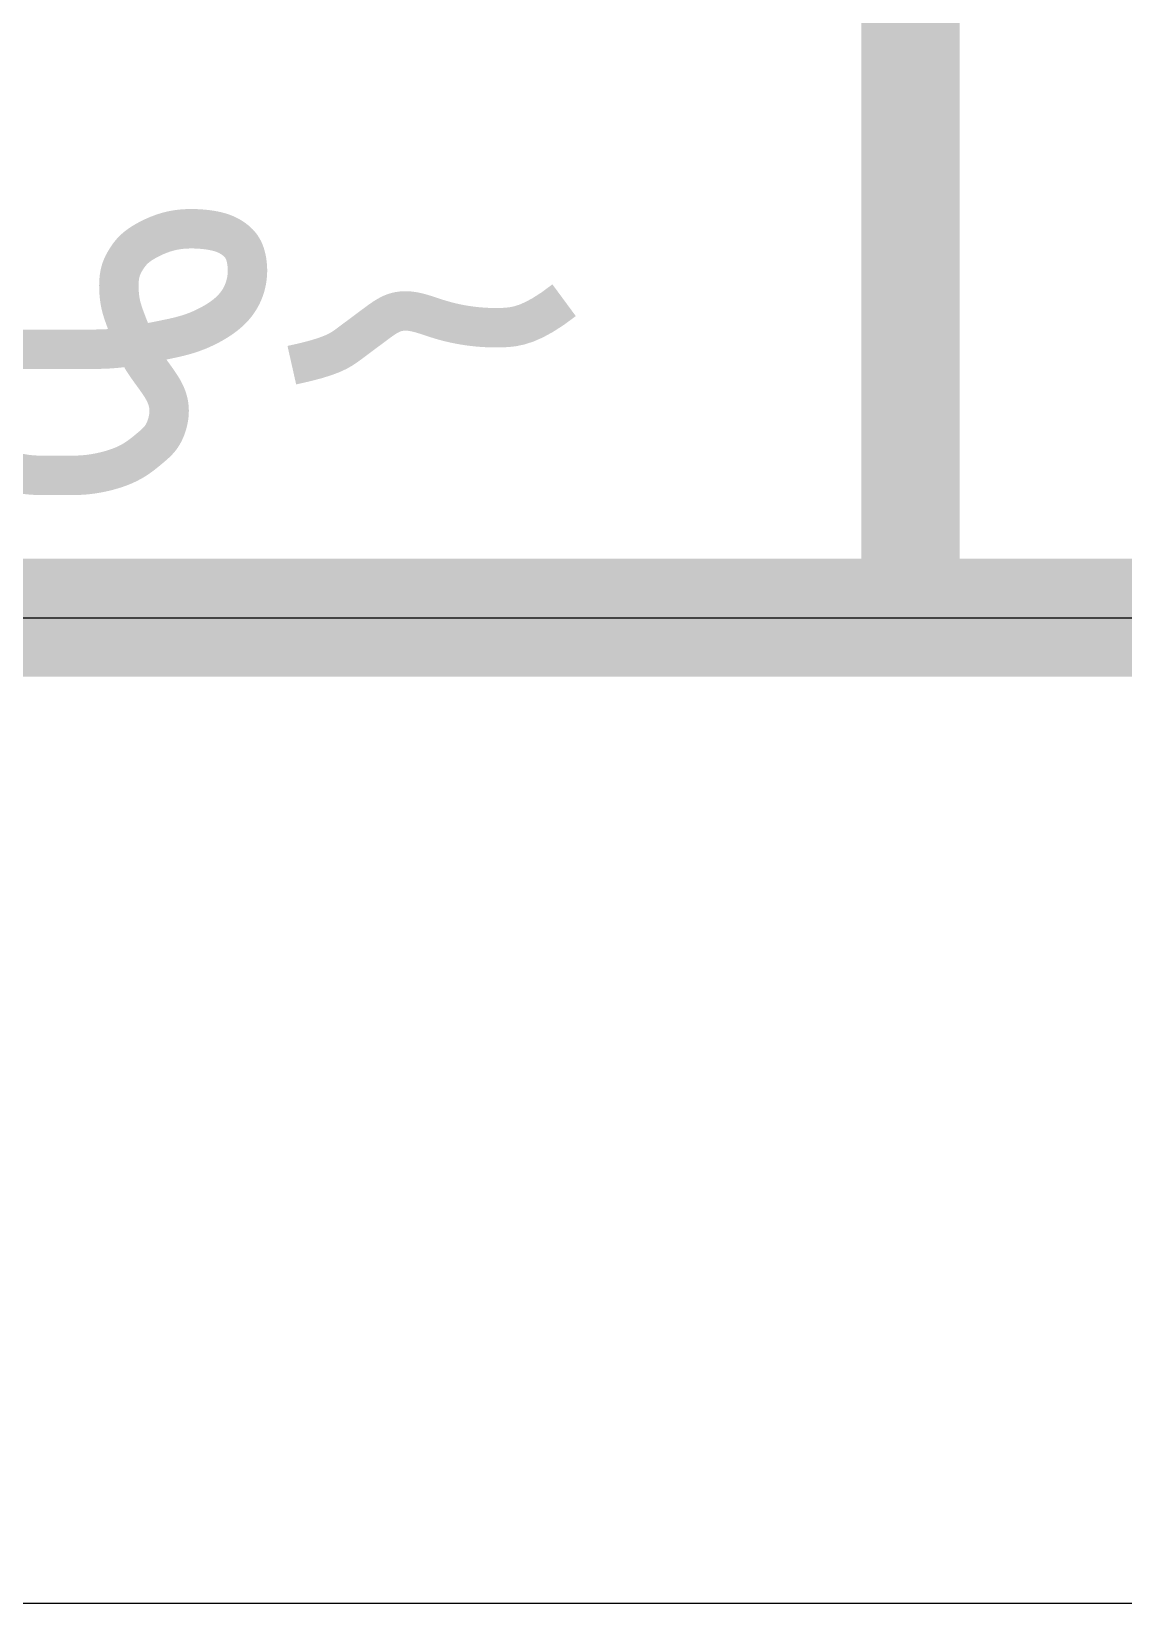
# Model space of a CAD drawing. Header units: millimetres. Extents: x 4241 to 6572, y 870 to 1291.
# Drawn here: x 4522.04 to 4527.58, y 880.9 to 888.88 of the extents above; entities that cross this region are included whole.
import ezdxf
from ezdxf.enums import TextEntityAlignment as Align

# ---------------------------------------------------------------- set-up
doc = ezdxf.new("R2010")
doc.units = ezdxf.units.MM
for name, color, linetype in [('00_штамп', 7, 'Continuous'), ('_Штамп_рамка', 7, 'Continuous'), ('Подписи сотрудников', 7, 'Continuous')]:
    doc.layers.add(name, color=color, linetype=linetype)
doc.layers.add('ДО-Оформление-Штамп', color=7, linetype='Continuous', lineweight=13)
doc.styles.add('Romans_2.5', font='romans.shx', dxfattribs={"width": 0.75, "height": 2.5})

# ---------------------------------------------------------------- blocks, each defined once
blk = doc.blocks.new('Подписи4')
at = {"layer": 'Подписи сотрудников', "color": 5, "lineweight": 30, "const_width": 0.2, "flags": 128}
for points in [[(10.45066923840682, 1.360911774475426), (10.49864738742076, 1.360911774475426), (10.54368217954948, 1.360911774475426), (10.58592400538078, 1.360911774475426), (10.62552325535694, 1.360911774475426), (10.66263031995663, 1.360911774475426), (10.69739558965853, 1.360911774475426), (10.72996945505042, 1.360911774475426), (10.76050230661099, 1.360911774548185), (10.78914453470975, 1.36091934059823), (10.81604652993451, 1.360972303239578), (10.84135868276394, 1.361116058772495), (10.86523138371308, 1.361396003861046), (10.8878150232606, 1.361857534951014), (10.90925999184878, 1.362546048560944), (10.92971668010182, 1.36350694120938), (10.94933547842561, 1.364785609196588), (10.96825317056687, 1.366412632426545), (10.98655211323535, 1.368359322671495), (11.00430105637247, 1.370582175016352), (11.02156874991965, 1.373037684400515), (11.03842394381832, 1.37568234583614), (11.05493538800988, 1.378472654408142), (11.07117183243577, 1.38136510512868), (11.08720202707377, 1.384316193009909), (11.10309615410119, 1.387291870644731), (11.11893012492988, 1.390295921094548), (11.13478128328029, 1.393341585001508), (11.15072697276378, 1.396442103007757), (11.16684453706443, 1.399610715755443), (11.1832113199755, 1.402860663959473), (11.19990466507193, 1.406205188116473), (11.2170019160742, 1.409657529014112), (11.23455964850041, 1.413243537402195), (11.25255136484088, 1.417039504533932), (11.27092979963822, 1.421134332061229), (11.28964768728952, 1.425616921344954), (11.30865776211908, 1.430576173891495), (11.32791275866953, 1.436100991134481), (11.34736541130155, 1.442280274725817), (11.36696845444862, 1.449202926026373), (11.38665528654133, 1.456929158460298), (11.40628196247167, 1.465404433122785), (11.42568520105601, 1.47454552309955), (11.44470172125625, 1.484269201549068), (11.46316824188875, 1.494492241484295), (11.4809214819154, 1.505131416063705), (11.49779816018895, 1.516103498300254), (11.51363499559852, 1.527325261279657), (11.52830451431259, 1.538730817058422), (11.54182247147151, 1.550323633430708), (11.55424042960408, 1.562124517088705), (11.56560995113, 1.574154274724606), (11.57598259850533, 1.58643371317612), (11.58540993414977, 1.59898363913544), (11.5939435206285, 1.611824859294757), (11.60163492028846, 1.624978180419021), (11.60852781801555, 1.638454005817948), (11.61463438830583, 1.652221125416872), (11.61995892801247, 1.66623792583141), (11.6245057339886, 1.68046279353166), (11.62827910312376, 1.69485411506048), (11.63128333234386, 1.709370276960726), (11.63352271842928, 1.723969665775257), (11.63500155830593, 1.738610668046931), (11.63572987802513, 1.753239375405428), (11.63574062021257, 1.767752700046003), (11.63507245669211, 1.782035259105214), (11.63376405943313, 1.795971669865139), (11.63185410011397, 1.809446549535096), (11.62938125074038, 1.822344515324403), (11.62638418299071, 1.834550184442378), (11.62290156876156, 1.845948174171099), (11.61896065931546, 1.856459167041066), (11.61454302308744, 1.866148107667868), (11.60961880809668, 1.875116005624477), (11.60415816218051, 1.883463870920423), (11.59813123324898, 1.891292713346957), (11.59150816921215, 1.89870354269533), (11.58425911805284, 1.905797368756794), (11.57635422757198, 1.912675201395359), (11.56775418515213, 1.919411693536858), (11.55838183592027, 1.925976070354409), (11.54815056443954, 1.93231120008295), (11.53697375523666, 1.93835995088466), (11.52476479291113, 1.944065191067239), (11.51143706206244, 1.949369788865624), (11.49690394710819, 1.954216612514756), (11.48107883272064, 1.958548530249573), (11.46393548572564, 1.962316735528475), (11.44568920156348, 1.965505723213028), (11.42661565808271, 1.968108313242737), (11.40699053305912, 1.970117325775391), (11.38708950423211, 1.971525580896014), (11.36718824941386, 1.972325898471354), (11.34756244638015, 1.972511098731957), (11.32848777290678, 1.972074001617329), (11.31017530299619, 1.971008497360344), (11.29257769577566, 1.969312756712498), (11.27558300656278, 1.966986020282093), (11.25907929067512, 1.964027528968472), (11.24295460350299, 1.960436523525459), (11.22709700036398, 1.956212244634116), (11.21139453657565, 1.951353933193786), (11.19573526752833, 1.945860830031052), (11.18005311952334, 1.939746488654237), (11.16446550261503, 1.933081714826585), (11.14913569802343, 1.925951626774804), (11.13422698682302, 1.918441343016639), (11.11990265008831, 1.910635981997075), (11.10632596896653, 1.902620662161098), (11.09366022464133, 1.894480502026454), (11.08206869807805, 1.886300619819849), (11.0716645403129, 1.878147849504785), (11.06236038157408, 1.870015885881912), (11.05401872205152, 1.861880139270397), (11.04650206186238, 1.853716019843887), (11.03967290101468, 1.845498937776028), (11.03339373973472, 1.837204303313229), (11.0275270780669, 1.828807526847413), (11.02193541620113, 1.82028401840671), (11.01651491301641, 1.811599252117048), (11.0112963628028, 1.802678957476928), (11.0063442185758, 1.793438927573334), (11.00172293349647, 1.783794955857047), (10.99749696054391, 1.773662835415053), (10.99373075277003, 1.762958359625372), (10.99048876333586, 1.751597321574991), (10.98783544532967, 1.73949551471469), (10.98581663193659, 1.726616673416174), (10.98440367738408, 1.713116297190027), (10.98354931614199, 1.699197826613272), (10.9832062826074, 1.685064702553973), (10.98332731110463, 1.670920365589154), (10.98386513617629, 1.656968256586879), (10.98477249218308, 1.643411816051412), (10.98600211355847, 1.630454484705297), (10.98751304910297, 1.618246555383848), (10.98928960541275, 1.606725728936908), (10.99132240352378, 1.595776558399848), (10.99360206439928, 1.58528359680804), (10.99611920911161, 1.575131396978577), (10.99886445862398, 1.565204511874072), (11.001828433936, 1.555387494675415), (11.00500175612001, 1.545564898126941), (11.00837023458485, 1.535648647125527), (11.01190043241263, 1.525660153140961), (11.01555410127662, 1.515648199722818), (11.01929299277731, 1.505661570202392), (11.02307885840605, 1.495749047910977), (11.0268734498361, 1.485959416325386), (11.03063851863158, 1.476341458849674), (11.03433581635659, 1.466943958815136), (11.0379371257925, 1.457798283457123), (11.04145435422583, 1.448866135336175), (11.04490944005124, 1.44009180077137), (11.04832432180888, 1.431419566300065), (11.05172093782062, 1.422793718241337), (11.05512122673576, 1.414158542914265), (11.05854712680343, 1.405458326856206), (11.06202057660016, 1.396637356386236), (11.06556839395967, 1.387650630652388), (11.06923691472662, 1.378496000264022), (11.07307735403924, 1.369182028659452), (11.07714092707215, 1.359717279131473), (11.08147884914547, 1.35011031504564), (11.08614233536105, 1.340369699767507), (11.09118260100263, 1.330503996808147), (11.09665086120845, 1.320521769387597), (11.10258077313961, 1.310431081449678), (11.1089357614303, 1.300237998960256), (11.11566169270122, 1.289948088536221), (11.12270443346392, 1.279566916503427), (11.13000985026633, 1.269100049478766), (11.13752380972915, 1.25855305393361), (11.14519217836391, 1.247931496339334), (11.15296082286409, 1.237240943240067), (11.16077072619123, 1.226492509461423), (11.16854333805281, 1.215719502736647), (11.17619522467908, 1.204960779371504), (11.1836429522275, 1.194255195453479), (11.19080308703747, 1.183641607215577), (11.19759219519369, 1.173158870672523), (11.20392684299918, 1.162845842202842), (11.20972359653865, 1.152741377748498), (11.21491730528692, 1.142872174762488), (11.21951595078758, 1.133216295650527), (11.22354579775606, 1.123739643965564), (11.22703311076225, 1.114408123260546), (11.23000415470347, 1.10518763716118), (11.23248519404046, 1.096044089365932), (11.23450249370694, 1.086943383282232), (11.23608231827279, 1.077851422535787), (11.23724509578938, 1.068734647135898), (11.23798790801561, 1.059561642116932), (11.23830200004636, 1.050301529115131), (11.23817861697648, 1.040923429548457), (11.23760900386446, 1.031396464980389), (11.2365844059143, 1.021689756901651), (11.23509606818448, 1.011772426802963), (11.23313523566071, 1.001613596175048), (11.23069461274031, 0.9912055023714856), (11.22777274030273, 0.9806328463428144), (11.22436961820245, 0.9700034446113932), (11.22048524651223, 0.9594251139906191), (11.21611962523207, 0.9490056710756107), (11.21127275436197, 0.9388529326070056), (11.20594463393832, 0.9290747153254415), (11.20013526388834, 0.9197788358987964), (11.19385009681469, 0.9110390282994558), (11.18711639551225, 0.9027926961543926), (11.17996687519667, 0.8949431602495679), (11.17243425130187, 0.8873937414437023), (11.16455123911624, 0.8800477607410357), (11.1563505538918, 0.8728085388547697), (11.14786491098971, 0.8655793967891441), (11.13912702580751, 0.85826365533012), (11.13015926165576, 0.8507906272398031), (11.12094257447939, 0.8431935924572826), (11.11144756820909, 0.8355318228250326), (11.10164484688471, 0.8278645902582866), (11.09150501443696, 0.8202511664539998), (11.08099867483293, 0.8127508233274057), (11.07009643214883, 0.8054228326482189), (11.05876889020624, 0.7983264663316731), (11.04699215497862, 0.7915113269091307), (11.03476433933724, 0.7849883405406217), (11.02208905808698, 0.7787587639295452), (11.00896992610546, 0.7728238539975791), (10.99541055805207, 0.7671848675936417), (10.98141456876806, 0.7618430614938916), (10.96698557309469, 0.7567996926200067), (10.9521271857277, 0.7520560176753861), (10.93686346392974, 0.7476156414604702), (10.92130023413961, 0.743491559854192), (10.90556376536301, 0.7396991165414875), (10.88978032649652, 0.7362536553528116), (10.87407618640032, 0.7331705198275813), (10.85857761411648, 0.7304650538690112), (10.84341087843245, 0.7281526010892776), (10.8287022483903, 0.7262485053915952), (10.81454047666671, 0.7247567258427807), (10.80086425142258, 0.7236356844923648), (10.78757474452618, 0.7228324186262398), (10.77457312806405, 0.7222939656758172), (10.76176057390444, 0.7219673630725083), (10.74903825406113, 0.7217996481749651), (10.73630734047515, 0.7217378585601182), (10.72346900508751, 0.7217290313683407), (10.71044590421411, 0.7217290313683407), (10.6972466316704, 0.7217290313683407), (10.6839012654284, 0.7217290313683407), (10.67043988375121, 0.7217290313683407), (10.65689256457449, 0.7217290313683407), (10.64328938612493, 0.7217290313683407), (10.62966042641096, 0.7217290313683407), (10.61603576358652, 0.7217290313683407), (10.60243186896446, 0.7217413262815171), (10.58881078685704, 0.7218273905282331), (10.5751209548082, 0.722060993296509), (10.56131081036187, 0.7225159040654034), (10.547328791062, 0.723265892168456), (10.53312333445251, 0.7243847267209276), (10.51864287811372, 0.7259461772746363), (10.50383585951681, 0.728024012944843), (10.48869583340024, 0.7306617388649101), (10.47339682306233, 0.7337818025671368), (10.45815796892316, 0.7372763875291639), (10.4431984114392, 0.7410376767920752), (10.42873729099415, 0.7449578539062713)], [(11.86086803186231, 1.280529702283275), (11.92960591269116, 1.296032935072617), (11.98527769239195, 1.310675599318529), (12.02977038205904, 1.324595849594516), (12.06497099275043, 1.337931840255806), (12.09276653556049, 1.350821725948663), (12.11504402158357, 1.363403661173834), (12.13369046187768, 1.375815800359305), (12.15059286760993, 1.388196298151342), (12.16730566788942, 1.400646814084212), (12.18405296472088, 1.413123028844893), (12.2007262781965, 1.425544128299407), (12.21721712840849, 1.437829298386532), (12.23341703544907, 1.44989772475401), (12.24921751941042, 1.461668593413378), (12.26451010034839, 1.473061090157898), (12.27918629846431, 1.48399440078083), (12.29317525218835, 1.494390251184996), (12.30655657403008, 1.504180526692835), (12.31944749490981, 1.51329965273635), (12.33196524567506, 1.521682054602024), (12.34422705724614, 1.52926215772186), (12.35635016054334, 1.535974387382339), (12.36845178645058, 1.541753169015465), (12.38064916592452, 1.54653292790772), (12.39303786852292, 1.550267202922441), (12.40562681871711, 1.552985986648309), (12.41840327957948, 1.554738385178098), (12.43135451440071, 1.555573504604581), (12.44446778621682, 1.555540450947774), (12.45773035824573, 1.554688330227691), (12.47112949355983, 1.553066248609866), (12.48465245537705, 1.550723311968795), (12.49829376748426, 1.54771708273347), (12.51207699645352, 1.544138947004285), (12.52603296938946, 1.54008874743613), (12.54019251350587, 1.535666326392857), (12.5545864560529, 1.530971526311077), (12.56924562409881, 1.526104189700163), (12.58420084493014, 1.521164158923966), (12.59948294572428, 1.516251276637377), (12.61512676936877, 1.51145194701985), (12.63118322235573, 1.506798822240853), (12.64770722681465, 1.502311116576493), (12.66475370483863, 1.49800804401184), (12.6823775787027, 1.493908818677482), (12.70063377053634, 1.490032654704009), (12.71957720250543, 1.48639876614925), (12.73926279673947, 1.483026367216553), (12.75973862643627, 1.479940793008609), (12.78102536837582, 1.477191863316875), (12.80313685033366, 1.47483551905043), (12.82608690008533, 1.472927701118351), (12.84988934537, 1.471524350284199), (12.87455801407236, 1.47068140752981), (12.90010673378606, 1.470454813618744), (12.92654933246854, 1.47090050946008), (12.95403751514573, 1.472278616213771), (12.9832744967182, 1.475665975824995), (13.01510136937327, 1.482343610417047), (13.0503592254438, 1.493592542404258), (13.08988915708073, 1.510693793764403), (13.13453225658054, 1.534928386839056), (13.18512961613055, 1.567577343824269), (13.24252232806361, 1.609921686988855)]]:
    blk.add_lwpolyline(points, dxfattribs=at)
blk = doc.blocks.new('*U758')
blk.add_lwpolyline([(0, 0), (0, 297), (420, 297), (420, 0), (0, 0)])
at = {"const_width": 0.6}
blk.add_lwpolyline([(20, 5), (20, 292), (415, 292), (415, 5), (20, 5)], dxfattribs=at)
at = {"style": 'Romans_2.5', "width": 0.75}
blk.add_attdef('ФОРМАТ', text='', height=2.5, dxfattribs=at).set_placement((380, 2.5), align=Align.MIDDLE_LEFT)

msp = doc.modelspace()

# ---------------------------------------------------------------- linework, layer by layer
at = {"layer": '00_штамп', "color": 7, "linetype": 'Continuous', "const_width": 0.5}
msp.add_lwpolyline([(4526.495633962355, 940.9041808799166), (4526.495633962355, 885.9041808799166)], dxfattribs=at)
at = {"layer": '00_штамп', "color": 7, "linetype": 'Continuous', "ltscale": 0.1}
msp.add_lwpolyline([(4471.495633962355, 885.9041808799166), (4656.495633962355, 885.9041808799166)], dxfattribs=at)

# ---------------------------------------------------------------- block references
at = {"layer": '_Штамп_рамка'}
msp.add_blockref('*U758', (4241.495633962355, 880.9041808799166), dxfattribs=at)
at = {"layer": 'ДО-Оформление-Штамп'}
msp.add_blockref('Подписи4', (4511.495633962355, 885.9041808799166), dxfattribs=at)

doc.saveas('drawing.dxf')
